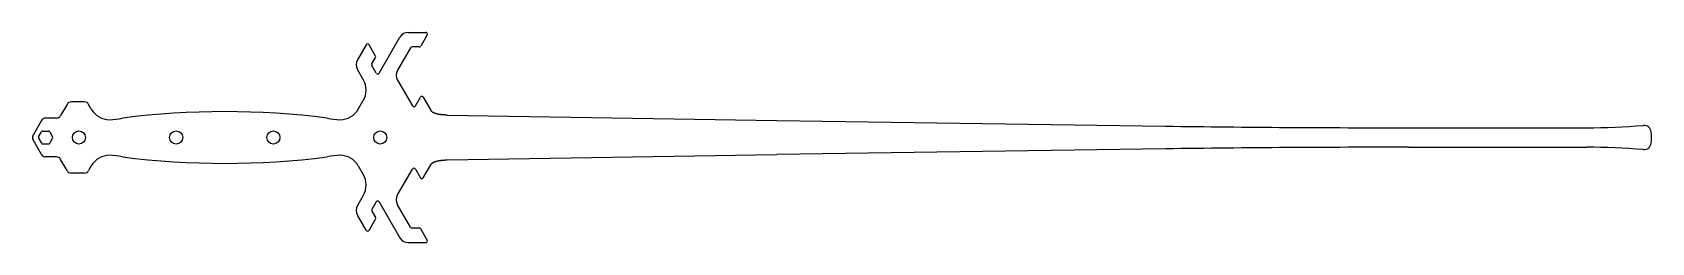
# Model space of a CAD drawing. Header units: millimetres. Extents: x -210 to 790, y -65 to 65.
import ezdxf

# ---------------------------------------------------------------- set-up
doc = ezdxf.new("R2010")
doc.units = ezdxf.units.MM

msp = doc.modelspace()

# ---------------------------------------------------------------- linework, layer by layer
at = {"color": 7, "linetype": 'Continuous', "lineweight": 25}
for p, q in [((4.52, 39.82), (17.32, 62)), ((22.52, 65), (33.32, 65)), ((34.19, 63.5), (30.15, 56.5)), ((-3.47, 57.36), (-8.87, 48)), ((2.31, 50.36), (-1.73, 57.36)), ((23.96, 55.5), (15.89, 41.52)), ((29.28, 56), (24.83, 56)), ((-5.3, 35.82), (-8.87, 42)), ((0.08, 45.5), (2.31, 49.36)), ((2.78, 39.82), (0.08, 44.5)), ((15.89, 35.52), (25.13, 19.5)), ((-188.09, 20.5), (-192.13, 13.5)), ((-177.51, 22), (-185.49, 22)), ((-173.18, 17.5), (-174.91, 20.5)), ((-8.37, 17.5), (-5.3, 22.82)), ((26.87, 19.5), (29.98, 24.89)), ((31.71, 24.89), (36.35, 16.86)), ((-203.94, 10.5), (-209.13, 1.5)), ((-194.73, 12), (-201.34, 12)), ((46.6, 13.86), (250, 10.55)), ((250, 10.55), (490, 7)), ((-205.71, 0.5), (-203.98, 3.5)), ((-203.11, 4), (-199.65, 4)), ((-198.78, 3.5), (-197.05, 0.5)), ((640, 6), (750, 6)), ((-203.94, -10.5), (-209.13, -1.5)), ((-205.71, -0.5), (-203.98, -3.5)), ((-203.11, -4), (-199.65, -4)), ((-198.78, -3.5), (-197.05, -0.5)), ((490, -7), (250, -10.55)), ((640, -6), (750, -6)), ((-194.73, -12), (-201.34, -12)), ((-188.09, -20.5), (-192.13, -13.5)), ((-173.18, -17.5), (-174.91, -20.5)), ((-8.37, -17.5), (-5.3, -22.82)), ((15.89, -35.52), (25.13, -19.5)), ((26.87, -19.5), (29.98, -24.89)), ((31.71, -24.89), (36.35, -16.86)), ((46.6, -13.86), (250, -10.55)), ((-177.51, -22), (-185.49, -22)), ((-5.3, -35.82), (-8.87, -42)), ((2.78, -39.82), (0.08, -44.5)), ((4.52, -39.82), (17.32, -62)), ((-3.47, -57.36), (-8.87, -48)), ((0.08, -45.5), (2.31, -49.36)), ((23.96, -55.5), (15.89, -41.52)), ((2.31, -50.36), (-1.73, -57.36)), ((29.28, -56), (24.83, -56)), ((34.19, -63.5), (30.15, -56.5)), ((22.52, -65), (33.32, -65))]:
    msp.add_line(p, q, dxfattribs=at)
for centre, radius in [((-180.77, 0), 4.02), ((-120.77, 0), 4.03), ((-60.77, 0), 4.02), ((5.23, 0), 4.03)]:
    msp.add_circle(centre, radius, dxfattribs=at)
for centre, radius, start, end in [((22.52, 59), 6, 90, 150), ((33.32, 64), 1, 330, 90), ((-2.6, 56.86), 1, 30, 150), ((1.44, 49.86), 1, 330, 30), ((24.83, 55), 1, 90, 150), ((29.28, 57), 1, 270, 330), ((-3.67, 45), 6, 150, 210), ((0.95, 45), 1, 150, 210), ((21.08, 38.52), 6, 150, 210), ((-16.56, 29.32), 13, 330, 30), ((3.65, 40.32), 1, 210, 330), ((-185.49, 19), 3, 90, 150), ((-177.51, 19), 3, 30, 90), ((30.85, 24.39), 1, 30, 150), ((-201.34, 9), 3, 90, 150), ((-194.73, 15), 3, 270, 330), ((-161.92, 24), 13, 210, 270.24329), ((-162, 43.5), 32.5, 270.24329, 284.25003), ((-90.77, -485.7), 501.7, 82.76006, 97.23994), ((-19.55, 43.5), 32.5, 255.74997, 269.75671), ((-19.63, 24), 13, 269.75671, 330), ((26, 20), 1, 210, 330), ((-206.54, 0), 3, 150, 210), ((-204.85, 0), 1, 150, 210), ((-203.11, 3), 1, 90, 150), ((-199.65, 3), 1, 30, 90), ((-197.92, 0), 1, 330, 30), ((640, 11256.5), 11250.5, 269.236068, 270), ((750, 410.43), 404.43, 270, 274.93624), ((785.2, 2.9), 4.61, 7.43627, 94.93624), ((762.96, 0), 27.04, 352.56373, 7.43627), ((-203.11, -3), 1, 210, 270), ((-199.65, -3), 1, 270, 330), ((640, -11256.5), 11250.5, 90, 90.763932), ((750, -410.43), 404.43, 85.06376, 90), ((785.2, -2.9), 4.61, 265.06376, 352.56373), ((-201.34, -9), 3, 210, 270), ((-194.73, -15), 3, 30, 90), ((-161.92, -24), 13, 89.75671, 150), ((-162, -43.5), 32.5, 75.74997, 89.75671), ((-90.77, 485.7), 501.7, 262.76006, 277.23994), ((-19.55, -43.5), 32.5, 90.24329, 104.25003), ((-19.63, -24), 13, 30, 90.24329), ((26, -20), 1, 30, 150), ((-185.49, -19), 3, 210, 270), ((-177.51, -19), 3, 270, 330), ((-16.56, -29.32), 13, 330, 30), ((30.85, -24.39), 1, 210, 330), ((3.65, -40.32), 1, 30, 150), ((21.08, -38.52), 6, 150, 210), ((-3.67, -45), 6, 150, 210), ((0.95, -45), 1, 150, 210), ((1.44, -49.86), 1, 330, 30), ((-2.6, -56.86), 1, 210, 330), ((24.83, -55), 1, 210, 270), ((29.28, -57), 1, 30, 90), ((22.52, -59), 6, 210, 270), ((33.32, -64), 1, 270, 30)]:
    msp.add_arc(centre, radius, start, end, dxfattribs=at)
for points, knots in [([(46.6, 13.86), (46.35, 13.87), (45.87, 13.87), (45.16, 13.9), (44.48, 13.94), (43.82, 13.99), (43.19, 14.05), (42.59, 14.11), (42.01, 14.19), (41.46, 14.28), (40.94, 14.38), (40.44, 14.49), (39.97, 14.61), (39.52, 14.74), (39.1, 14.88), (38.71, 15.03), (38.34, 15.19), (38, 15.36), (37.69, 15.55), (37.4, 15.74), (37.13, 15.94), (36.9, 16.15), (36.69, 16.38), (36.5, 16.61), (36.4, 16.78), (36.35, 16.86)], [0, 0, 0, 0, 0.0664696, 0.1305933, 0.1923874, 0.2518701, 0.3090618, 0.3639856, 0.4166675, 0.4671368, 0.515427, 0.5615764, 0.6056287, 0.6476343, 0.6876513, 0.7257468, 0.7619987, 0.7964973, 0.8293475, 0.8606705, 0.8906063, 0.9193152, 0.9469786, 0.9737994, 1, 1, 1, 1]), ([(36.35, -16.86), (36.38, -16.81), (36.43, -16.72), (36.53, -16.58), (36.64, -16.44), (36.75, -16.31), (36.87, -16.18), (37, -16.06), (37.14, -15.94), (37.29, -15.82), (37.44, -15.71), (37.61, -15.6), (37.78, -15.49), (37.97, -15.39), (38.16, -15.29), (38.36, -15.19), (38.57, -15.1), (38.78, -15.01), (39.01, -14.92), (39.24, -14.83), (39.49, -14.75), (39.74, -14.68), (40, -14.6), (40.27, -14.54), (40.55, -14.47), (40.83, -14.41), (41.13, -14.35), (41.43, -14.29), (41.74, -14.24), (42.07, -14.19), (42.4, -14.14), (42.73, -14.1), (43.08, -14.06), (43.44, -14.02), (43.8, -13.99), (44.18, -13.96), (44.56, -13.94), (44.95, -13.91), (45.35, -13.9), (45.76, -13.88), (46.17, -13.87), (46.45, -13.86), (46.6, -13.86)], [0, 0, 0, 0, 0.015006, 0.030184, 0.045579, 0.061234, 0.077187, 0.093479, 0.110144, 0.127217, 0.144728, 0.162706, 0.181178, 0.200169, 0.219702, 0.239797, 0.260473, 0.281748, 0.303638, 0.326158, 0.349322, 0.373141, 0.397628, 0.422793, 0.448646, 0.475196, 0.502451, 0.530418, 0.559105, 0.588519, 0.618666, 0.64955, 0.681178, 0.713555, 0.746684, 0.780571, 0.815219, 0.850632, 0.886813, 0.923766, 0.961494, 1, 1, 1, 1])]:
    msp.add_open_spline(points, degree=3, knots=knots, dxfattribs=at)

doc.saveas('drawing.dxf')
